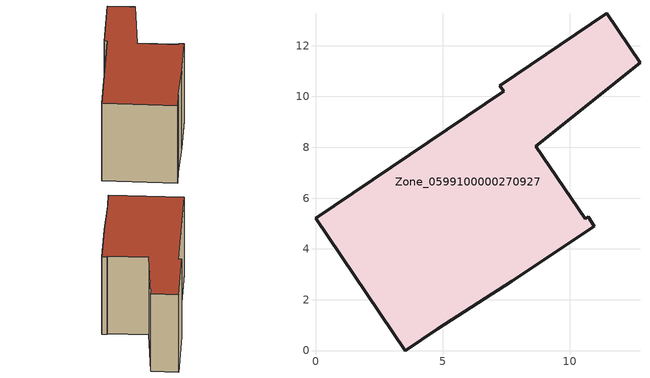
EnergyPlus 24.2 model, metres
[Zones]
Zone_0599100000270927
 floor ground (C_G): 7.73,2.73 4.81,0.87 3.53,0 0,5.21 7.4,10.21 7.25,10.41 11.46,13.27 12.77,11.32 8.67,8.05 10.61,5.19 10.72,5.27 10.96,4.9 z0
 wall outside (C_F): 12.77,11.32 11.46,13.27 7.25,10.41 7.4,10.21 0,5.21 3.53,0 4.81,0.87 7.73,2.73 10.96,4.9 10.72,5.27 10.61,5.19 8.67,8.05 12.77,11.32 z0:7.88
 roof outside (C_R): 10.61,5.19 8.67,8.05 12.77,11.32 11.46,13.27 7.25,10.41 7.4,10.21 0,5.21 3.53,0 4.81,0.87 7.73,2.73 10.96,4.9 10.72,5.27 z7.88
[BUILDING]
Pand.0599100000270927: North Axis=0; Terrain=City; Loads Convergence Tolerance Value=0.04; Temperature Convergence Tolerance Value=0.4; Solar Distribution=FullExterior; Maximum Number of Warmup Days=25; Minimum Number of Warmup Days=1
[Site:Location]
Rotterdam.The.Hague.AP_ZH_NLD Design_Conditions: Latitude=51.96; Longitude=4.45; Time Zone=1; Elevation=-4.5
[SITE:GROUNDTEMPERATURE:BUILDINGSURFACE]
18, 18, 18, 18, 18, 18, 18, 18, 18, 18, 18, 18
[MATERIAL] Thermal Absorptance=0.9; Solar Absorptance=0.7; Visible Absorptance=0.7
Name | Roughness | Thickness | Conductivity | Density | Specific Heat
G.TC.1975-1991 | MediumSmooth | 0.15 | 0.288461 | 540 | 1210
F.TC.1975-1991 | Rough | 0.3 | 0.230769 | 1920 | 840
R.TC.1975-1991 | MediumRough | 0.2 | 0.153846 | 1500 | 1000
[CONSTRUCTION]
C_G: G.TC.1975-1991
C_F: F.TC.1975-1991
C_R: R.TC.1975-1991
[ZONE]
Zone_0599100000270927: Type=1; Multiplier=1; Ceiling Height=Autocalculate; Volume=Autocalculate; Floor Area=autocalculate; Part of Total Floor Area=Yes
[ZONEINFILTRATION:DESIGNFLOWRATE]
Infil_Zone_0599100000270927: Zone or ZoneList or Space or SpaceList=Zone_0599100000270927; Schedule=AlwaysOn; Design Flow Rate Calculation Method=Flow/Area; Flow Rate per Floor Area=0.003; Constant Term Coefficient=1; Temperature Term Coefficient=0; Velocity Term Coefficient=0; Velocity Squared Term Coefficient=0
[HVACTEMPLATE:ZONE:IDEALLOADSAIRSYSTEM]
Zone_0599100000270927: Maximum Heating Supply Air Temperature=50; Minimum Cooling Supply Air Temperature=13; Maximum Heating Supply Air Humidity Ratio=0.0156; Minimum Cooling Supply Air Humidity Ratio=0.0077; Heating Limit=NoLimit; Cooling Limit=NoLimit; Dehumidification Control Type=ConstantSensibleHeatRatio; Cooling Sensible Heat Ratio=0.7; Dehumidification Setpoint=60; Humidification Control Type=None; Humidification Setpoint=30; Outdoor Air Method=None; Outdoor Air Flow Rate per Person=0.00944; Outdoor Air Flow Rate per Zone Floor Area=0; Outdoor Air Flow Rate per Zone=0; Demand Controlled Ventilation Type=None; Outdoor Air Economizer Type=NoEconomizer; Heat Recovery Type=None; Sensible Heat Recovery Effectiveness=0.7; Latent Heat Recovery Effectiveness=0.65
[ZONECONTROL:THERMOSTAT]
ThermostatControl_Zone_0599100000270927: Zone or ZoneList=Zone_0599100000270927; Control Type Schedule=DualSetpointControlType; Control 1=Thermostat_Zone_0599100000270927; Temperature Difference Between Cutout And Setpoint=0
[THERMOSTATSETPOINT:DUALSETPOINT]
Thermostat_Zone_0599100000270927: Heating Setpoint Temperature Schedule=HeatingSetpoint_Zone_0599100000270927; Cooling Setpoint Temperature Schedule=CoolingSetpoint_Zone_0599100000270927
[SCHEDULE:COMPACT]
HeatingSetpoint_Zone_0599100000270927: Through: 12/31, For: AllDays, Until: 24:00, 21
CoolingSetpoint_Zone_0599100000270927: Through: 12/31, For: AllDays, Until: 24:00, 24
DualSetpointControlType: Through: 12/31, For: AllDays, Until: 24:00, 4
AlwaysOn: Through: 12/31, For: AllDays, Until: 24:00, 1
